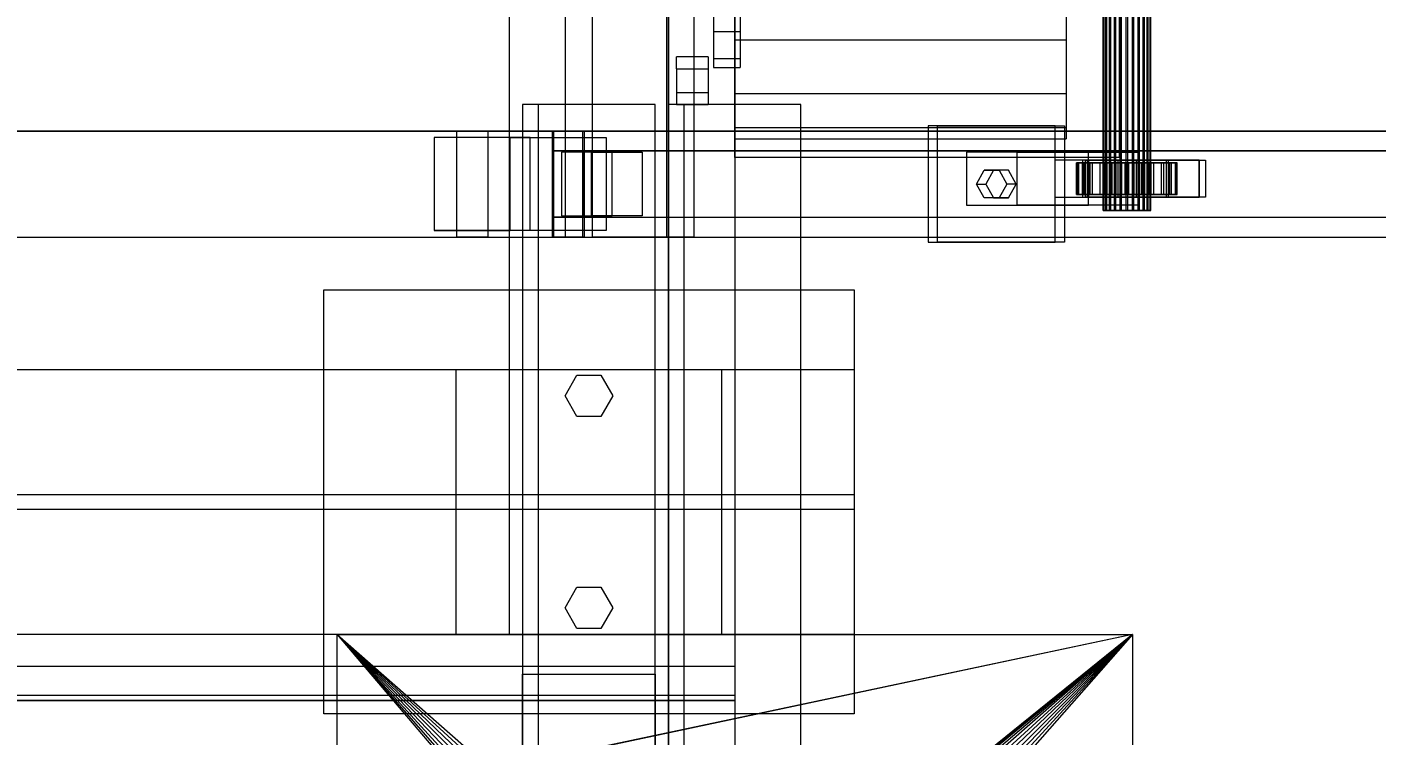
# Model space of a CAD drawing. Header units: millimetres. Extents: x -191664 to 191490, y -197311 to 10263.
# Drawn here: x 16503 to 17011, y -18638 to -18371 of the extents above; entities that cross this region are included whole.
import ezdxf

# ---------------------------------------------------------------- set-up
doc = ezdxf.new("R2010")
doc.units = ezdxf.units.MM
for name, color, linetype, lineweight in [('COTAS_INSTALACION_P', 30, 'Continuous', 0), ('superior_C02', 7, 'Continuous', 0), ('superior_mezcladora', 7, 'Continuous', 0)]:
    doc.layers.add(name, color=color, linetype=linetype, lineweight=lineweight)
doc.dimstyles.new('PLANTA_100', dxfattribs={"dimtxt": 250, "dimasz": 150, "dimexe": 150, "dimexo": 80, "dimgap": 100, "dimtad": 1, "dimtih": 1, "dimtoh": 1, "dimdec": 1, "dimdsep": 46, "dimcen": 0.09, "dimclrd": 1, "dimclre": 1, "dimclrt": 1, "dimadec": 0, "dimazin": 0, "dimtfac": 1, "dimtdec": 4, "dimtofl": 0, "dimtmove": 0, "dimatfit": 3, "dimfxl": 1, "dimtolj": 1, "dimtzin": 0, "dimarcsym": 0})

# ---------------------------------------------------------------- blocks, each defined once
blk = doc.blocks.new('*D5')
at = {"layer": 'COTAS_INSTALACION_P', "color": 1, "lineweight": -2, "transparency": 16777216}
for p, q in [((-1000, -18080), (-1000, -25850)), ((60117.12, -18080), (60117.12, -25850)), ((-850, -25700), (59967.12, -25700))]:
    blk.add_line(p, q, dxfattribs=at)
at = {"layer": 'COTAS_INSTALACION_P', "color": 1, "transparency": 16777216}
for points in [[(-850, -25675), (-850, -25725), (-1000, -25700)], [(59967.12, -25675), (59967.12, -25725), (60117.12, -25700)]]:
    blk.add_solid(points, dxfattribs=at)
at = {"layer": 'Defpoints', "color": 0, "transparency": 16777216}
for p in [(-1000, -18000), (60117.12, -18000), (60117.12, -25700)]:
    blk.add_point(p, dxfattribs=at)

msp = doc.modelspace()

# ---------------------------------------------------------------- linework, layer by layer
at = {"layer": 'superior_C02', "color": 139, "true_color": 0x354b57}
for p, q in [((16705.62, -17550), (16705.62, -18450)), ((16715.85, -18450), (16715.85, -17550)), ((16743.88, -18450), (16743.88, -17550)), ((16754.11, -17550), (16754.11, -18450)), ((16890.38, -18408), (16842.56, -18408)), ((16842.56, -18408), (16842.56, -18452)), ((16846.07, -18408), (16842.56, -18408)), ((16846.07, -18452), (16846.07, -18408)), ((16846.07, -18408), (16893.89, -18408)), ((16890.38, -18452), (16890.38, -18408)), ((16890.38, -18408), (16893.89, -18408)), ((16893.89, -18408), (16893.89, -18452)), ((16664.68, -18410), (16094.52, -18410)), ((16106.21, -18410), (16676.37, -18410)), ((16701.24, -18410), (16118.21, -18410)), ((16129.27, -18410), (16712.3, -18410)), ((16684.87, -18412.5), (16656.18, -18412.5)), ((16656.18, -18412.5), (16656.18, -18447.5)), ((16692.42, -18412.5), (16656.18, -18412.5)), ((16664.68, -18410), (16676.37, -18410)), ((16664.68, -18450), (16664.68, -18410)), ((17812.29, -18410), (16664.68, -18410)), ((16676.37, -18410), (16676.37, -18450)), ((16676.37, -18410), (17823.98, -18410)), ((16684.87, -18447.5), (16684.87, -18412.5)), ((16684.87, -18412.5), (16721.11, -18412.5)), ((16692.42, -18447.5), (16692.42, -18412.5)), ((16692.42, -18412.5), (16721.11, -18412.5)), ((16700.79, -18410), (16712.75, -18410)), ((16700.79, -18450), (16700.79, -18410)), ((17867.68, -18410), (16700.79, -18410)), ((16701.24, -18410), (16701.24, -18450)), ((16712.3, -18410), (16701.24, -18410)), ((16712.3, -18450), (16712.3, -18410)), ((16712.75, -18410), (16712.75, -18450)), ((16712.75, -18410), (17879.65, -18410)), ((16721.11, -18412.5), (16721.11, -18447.5)), ((16700.93, -18417.5), (16712.6, -18417.5)), ((16700.93, -18442.5), (16700.93, -18417.5)), ((17812.3, -18417.5), (16700.93, -18417.5)), ((16723.35, -18418), (16704.22, -18418)), ((16704.22, -18418), (16704.22, -18442)), ((16715.48, -18418), (16704.22, -18418)), ((16712.6, -18417.5), (16712.6, -18442.5)), ((16712.6, -18417.5), (17823.97, -18417.5)), ((16715.48, -18442), (16715.48, -18418)), ((16715.48, -18418), (16734.6, -18418)), ((16723.35, -18442), (16723.35, -18418)), ((16723.35, -18418), (16734.6, -18418)), ((16734.6, -18418), (16734.6, -18442)), ((16876.04, -18418), (16856.91, -18418)), ((16856.91, -18418), (16856.91, -18438)), ((16902.96, -18418), (16856.91, -18418)), ((16876.04, -18438), (16876.04, -18418)), ((16876.04, -18418), (16922.09, -18418)), ((16902.96, -18438), (16902.96, -18418)), ((16902.96, -18418), (16922.09, -18418)), ((16922.09, -18418), (16922.09, -18438)), ((16901.79, -18421), (16890.32, -18421)), ((16890.32, -18421), (16890.32, -18435)), ((16902.59, -18421), (16890.32, -18421)), ((16944.75, -18421), (16900.76, -18421)), ((16900.76, -18421), (16900.76, -18435)), ((16903.1, -18421), (16900.76, -18421)), ((16901.79, -18435), (16901.79, -18421)), ((16901.79, -18421), (16914.07, -18421)), ((16902.59, -18435), (16902.59, -18421)), ((16902.59, -18421), (16914.07, -18421)), ((16903.1, -18435), (16903.1, -18421)), ((16903.1, -18421), (16947.09, -18421)), ((16914.07, -18421), (16914.07, -18435)), ((16932.4, -18421), (16920.92, -18421)), ((16920.92, -18421), (16920.92, -18435)), ((16933.2, -18421), (16920.92, -18421)), ((16932.4, -18435), (16932.4, -18421)), ((16932.4, -18421), (16944.67, -18421)), ((16933.2, -18435), (16933.2, -18421)), ((16933.2, -18421), (16944.67, -18421)), ((16944.67, -18421), (16944.67, -18435)), ((16944.75, -18435), (16944.75, -18421)), ((16944.75, -18421), (16947.09, -18421)), ((16947.09, -18421), (16947.09, -18435)), ((16856.91, -18438), (16876.04, -18438)), ((16856.91, -18438), (16902.96, -18438)), ((16922.09, -18438), (16876.04, -18438)), ((16890.32, -18435), (16901.79, -18435)), ((16890.32, -18435), (16902.59, -18435)), ((16900.76, -18435), (16944.75, -18435)), ((16900.76, -18435), (16903.1, -18435)), ((16914.07, -18435), (16901.79, -18435)), ((16914.07, -18435), (16902.59, -18435)), ((16922.09, -18438), (16902.96, -18438)), ((16947.09, -18435), (16903.1, -18435)), ((16920.92, -18435), (16932.4, -18435)), ((16920.92, -18435), (16933.2, -18435)), ((16944.67, -18435), (16932.4, -18435)), ((16944.67, -18435), (16933.2, -18435)), ((16947.09, -18435), (16944.75, -18435)), ((16712.6, -18442.5), (16700.93, -18442.5)), ((16700.93, -18442.5), (17812.3, -18442.5)), ((16704.22, -18442), (16723.35, -18442)), ((16704.22, -18442), (16715.48, -18442)), ((16712.6, -18442.5), (17823.97, -18442.5)), ((16734.6, -18442), (16715.48, -18442)), ((16734.6, -18442), (16723.35, -18442)), ((16094.52, -18450), (16664.68, -18450)), ((16106.21, -18450), (16676.37, -18450)), ((16118.21, -18450), (16701.24, -18450)), ((16129.27, -18450), (16712.3, -18450)), ((16656.18, -18447.5), (16684.87, -18447.5)), ((16692.42, -18447.5), (16656.18, -18447.5)), ((16676.37, -18450), (16664.68, -18450)), ((16664.68, -18450), (17812.29, -18450)), ((16676.37, -18450), (17823.98, -18450)), ((16721.11, -18447.5), (16684.87, -18447.5)), ((16721.11, -18447.5), (16692.42, -18447.5)), ((16712.75, -18450), (16700.79, -18450)), ((16700.79, -18450), (17867.68, -18450)), ((16701.24, -18450), (16712.3, -18450)), ((16705.62, -18450), (16743.88, -18450)), ((16705.62, -18450), (16715.85, -18450)), ((16712.75, -18450), (17879.65, -18450)), ((16754.11, -18450), (16715.85, -18450)), ((16754.11, -18450), (16743.88, -18450)), ((16842.56, -18452), (16890.38, -18452)), ((16842.56, -18452), (16846.07, -18452)), ((16893.89, -18452), (16846.07, -18452)), ((16893.89, -18452), (16890.38, -18452))]:
    msp.add_line(p, q, dxfattribs=at)
at = {"layer": 'superior_C02', "color": 9, "true_color": 0xbac6cb}
for p, q in [((16908.5, -18440), (16908.5, -17560)), ((16908.73, -18440), (16908.73, -17560)), ((16908.89, -18440), (16908.89, -17560)), ((16909.55, -18440), (16909.55, -17560)), ((16909.86, -18440), (16909.86, -17560)), ((16910.91, -18440), (16910.91, -17560)), ((16911.36, -18440), (16911.36, -17560)), ((16912.73, -18440), (16912.73, -17560)), ((16913.27, -18440), (16913.27, -17560)), ((16914.86, -18440), (16914.86, -17560)), ((16915.47, -18440), (16915.47, -17560)), ((16917.18, -18440), (16917.18, -17560)), ((16917.81, -18440), (16917.81, -17560)), ((16919.52, -18440), (16919.52, -17560)), ((16920.13, -18440), (16920.13, -17560)), ((16921.72, -18440), (16921.72, -17560)), ((16922.26, -18440), (16922.26, -17560)), ((16923.63, -18440), (16923.63, -17560)), ((16924.08, -18440), (16924.08, -17560)), ((16925.13, -18440), (16925.13, -17560)), ((16925.44, -18440), (16925.44, -17560)), ((16926.1, -17560), (16926.1, -18440)), ((16926.26, -18440), (16926.26, -17560)), ((16926.49, -18440), (16926.49, -17560)), ((16908.89, -18440), (16908.5, -18440)), ((16908.5, -18440), (16908.73, -18440)), ((16908.73, -18440), (16909.55, -18440)), ((16909.86, -18440), (16908.89, -18440)), ((16909.55, -18440), (16910.91, -18440)), ((16911.36, -18440), (16909.86, -18440)), ((16910.91, -18440), (16912.73, -18440)), ((16913.27, -18440), (16911.36, -18440)), ((16912.73, -18440), (16914.86, -18440)), ((16915.47, -18440), (16913.27, -18440)), ((16914.86, -18440), (16917.18, -18440)), ((16917.81, -18440), (16915.47, -18440)), ((16917.18, -18440), (16919.52, -18440)), ((16920.13, -18440), (16917.81, -18440)), ((16919.52, -18440), (16921.72, -18440)), ((16922.26, -18440), (16920.13, -18440)), ((16921.72, -18440), (16923.63, -18440)), ((16924.08, -18440), (16922.26, -18440)), ((16923.63, -18440), (16925.13, -18440)), ((16925.44, -18440), (16924.08, -18440)), ((16925.13, -18440), (16926.1, -18440)), ((16926.26, -18440), (16925.44, -18440)), ((16926.1, -18440), (16926.49, -18440)), ((16926.49, -18440), (16926.26, -18440))]:
    msp.add_line(p, q, dxfattribs=at)
at = {"layer": 'superior_C02', "color": 155, "true_color": 0x617580}
for p, q in [((16898.98, -18422), (16898.51, -18422)), ((16898.51, -18422), (16908.5, -18422)), ((16898.51, -18434), (16898.51, -18422)), ((16898.51, -18422), (16899.32, -18422)), ((16900.72, -18422), (16898.98, -18422)), ((16898.98, -18422), (16908.73, -18422)), ((16898.98, -18434), (16898.98, -18422)), ((16899.32, -18422), (16908.89, -18422)), ((16899.32, -18434), (16899.32, -18422)), ((16899.32, -18422), (16901.38, -18422)), ((16903.6, -18422), (16900.72, -18422)), ((16900.72, -18422), (16909.55, -18422)), ((16900.72, -18434), (16900.72, -18422)), ((16901.38, -18422), (16909.86, -18422)), ((16901.38, -18434), (16901.38, -18422)), ((16901.38, -18422), (16904.54, -18422)), ((16907.43, -18422), (16903.6, -18422)), ((16903.6, -18422), (16910.91, -18422)), ((16903.6, -18434), (16903.6, -18422)), ((16904.54, -18422), (16911.36, -18422)), ((16904.54, -18434), (16904.54, -18422)), ((16904.54, -18422), (16908.57, -18422)), ((16911.94, -18422), (16907.43, -18422)), ((16907.43, -18422), (16912.73, -18422)), ((16907.43, -18434), (16907.43, -18422)), ((16908.5, -18422), (16908.73, -18422)), ((16908.5, -18422), (16908.5, -18434)), ((16908.89, -18422), (16908.5, -18422)), ((16908.57, -18422), (16913.27, -18422)), ((16908.57, -18434), (16908.57, -18422)), ((16908.57, -18422), (16913.22, -18422)), ((16908.73, -18422), (16909.55, -18422)), ((16908.73, -18422), (16908.73, -18434)), ((16908.89, -18422), (16908.89, -18434)), ((16909.86, -18422), (16908.89, -18422)), ((16909.55, -18422), (16910.91, -18422)), ((16909.55, -18422), (16909.55, -18434)), ((16909.86, -18422), (16909.86, -18434)), ((16911.36, -18422), (16909.86, -18422)), ((16910.91, -18422), (16912.73, -18422)), ((16910.91, -18422), (16910.91, -18434)), ((16911.36, -18422), (16911.36, -18434)), ((16913.27, -18422), (16911.36, -18422)), ((16916.83, -18422), (16911.94, -18422)), ((16911.94, -18422), (16914.86, -18422)), ((16911.94, -18434), (16911.94, -18422)), ((16912.73, -18422), (16914.86, -18422)), ((16912.73, -18422), (16912.73, -18434)), ((16913.22, -18422), (16915.47, -18422)), ((16913.22, -18434), (16913.22, -18422)), ((16913.22, -18422), (16918.16, -18422)), ((16913.27, -18422), (16913.27, -18434)), ((16915.47, -18422), (16913.27, -18422)), ((16914.86, -18422), (16917.18, -18422)), ((16914.86, -18422), (16914.86, -18434)), ((16915.47, -18422), (16915.47, -18434)), ((16917.81, -18422), (16915.47, -18422)), ((16921.77, -18422), (16916.83, -18422)), ((16916.83, -18422), (16917.18, -18422)), ((16916.83, -18434), (16916.83, -18422)), ((16917.18, -18422), (16919.52, -18422)), ((16917.18, -18422), (16917.18, -18434)), ((16918.16, -18422), (16917.81, -18422)), ((16917.81, -18422), (16917.81, -18434)), ((16920.13, -18422), (16917.81, -18422)), ((16918.16, -18434), (16918.16, -18422)), ((16918.16, -18422), (16923.05, -18422)), ((16921.77, -18422), (16919.52, -18422)), ((16919.52, -18422), (16921.72, -18422)), ((16919.52, -18422), (16919.52, -18434)), ((16923.05, -18422), (16920.13, -18422)), ((16920.13, -18422), (16920.13, -18434)), ((16922.26, -18422), (16920.13, -18422)), ((16926.42, -18422), (16921.72, -18422)), ((16921.72, -18422), (16923.63, -18422)), ((16921.72, -18422), (16921.72, -18434)), ((16926.42, -18422), (16921.77, -18422)), ((16921.77, -18434), (16921.77, -18422)), ((16927.56, -18422), (16922.26, -18422)), ((16922.26, -18422), (16922.26, -18434)), ((16924.08, -18422), (16922.26, -18422)), ((16923.05, -18434), (16923.05, -18422)), ((16923.05, -18422), (16927.56, -18422)), ((16930.45, -18422), (16923.63, -18422)), ((16923.63, -18422), (16925.13, -18422)), ((16923.63, -18422), (16923.63, -18434)), ((16931.39, -18422), (16924.08, -18422)), ((16924.08, -18422), (16924.08, -18434)), ((16925.44, -18422), (16924.08, -18422)), ((16933.61, -18422), (16925.13, -18422)), ((16925.13, -18422), (16926.1, -18422)), ((16925.13, -18422), (16925.13, -18434)), ((16934.27, -18422), (16925.44, -18422)), ((16925.44, -18422), (16925.44, -18434)), ((16926.26, -18422), (16925.44, -18422)), ((16926.1, -18422), (16935.67, -18422)), ((16926.1, -18434), (16926.1, -18422)), ((16926.1, -18422), (16926.49, -18422)), ((16936.01, -18422), (16926.26, -18422)), ((16926.26, -18422), (16926.26, -18434)), ((16926.49, -18422), (16926.26, -18422)), ((16930.45, -18422), (16926.42, -18422)), ((16926.42, -18434), (16926.42, -18422)), ((16936.48, -18422), (16926.49, -18422)), ((16926.49, -18422), (16926.49, -18434)), ((16927.56, -18434), (16927.56, -18422)), ((16927.56, -18422), (16931.39, -18422)), ((16933.61, -18422), (16930.45, -18422)), ((16930.45, -18434), (16930.45, -18422)), ((16931.39, -18434), (16931.39, -18422)), ((16931.39, -18422), (16934.27, -18422)), ((16935.67, -18422), (16933.61, -18422)), ((16933.61, -18434), (16933.61, -18422)), ((16934.27, -18434), (16934.27, -18422)), ((16934.27, -18422), (16936.01, -18422)), ((16935.67, -18422), (16935.67, -18434)), ((16936.48, -18422), (16935.67, -18422)), ((16936.01, -18434), (16936.01, -18422)), ((16936.01, -18422), (16936.48, -18422)), ((16936.48, -18434), (16936.48, -18422)), ((16908.5, -18434), (16898.51, -18434)), ((16898.51, -18434), (16898.98, -18434)), ((16899.32, -18434), (16898.51, -18434)), ((16908.73, -18434), (16898.98, -18434)), ((16898.98, -18434), (16900.72, -18434)), ((16908.89, -18434), (16899.32, -18434)), ((16901.38, -18434), (16899.32, -18434)), ((16909.55, -18434), (16900.72, -18434)), ((16900.72, -18434), (16903.6, -18434)), ((16909.86, -18434), (16901.38, -18434)), ((16904.54, -18434), (16901.38, -18434)), ((16910.91, -18434), (16903.6, -18434)), ((16903.6, -18434), (16907.43, -18434)), ((16911.36, -18434), (16904.54, -18434)), ((16908.57, -18434), (16904.54, -18434)), ((16912.73, -18434), (16907.43, -18434)), ((16907.43, -18434), (16911.94, -18434)), ((16908.73, -18434), (16908.5, -18434)), ((16908.5, -18434), (16908.89, -18434)), ((16913.27, -18434), (16908.57, -18434)), ((16913.22, -18434), (16908.57, -18434)), ((16909.55, -18434), (16908.73, -18434)), ((16908.89, -18434), (16909.86, -18434)), ((16910.91, -18434), (16909.55, -18434)), ((16909.86, -18434), (16911.36, -18434)), ((16912.73, -18434), (16910.91, -18434)), ((16911.36, -18434), (16913.27, -18434)), ((16914.86, -18434), (16911.94, -18434)), ((16911.94, -18434), (16916.83, -18434)), ((16914.86, -18434), (16912.73, -18434)), ((16915.47, -18434), (16913.22, -18434)), ((16918.16, -18434), (16913.22, -18434)), ((16913.27, -18434), (16915.47, -18434)), ((16917.18, -18434), (16914.86, -18434)), ((16915.47, -18434), (16917.81, -18434)), ((16917.18, -18434), (16916.83, -18434)), ((16916.83, -18434), (16921.77, -18434)), ((16919.52, -18434), (16917.18, -18434)), ((16917.81, -18434), (16918.16, -18434)), ((16917.81, -18434), (16920.13, -18434)), ((16923.05, -18434), (16918.16, -18434)), ((16921.72, -18434), (16919.52, -18434)), ((16919.52, -18434), (16921.77, -18434)), ((16920.13, -18434), (16923.05, -18434)), ((16920.13, -18434), (16922.26, -18434)), ((16923.63, -18434), (16921.72, -18434)), ((16921.72, -18434), (16926.42, -18434)), ((16921.77, -18434), (16926.42, -18434)), ((16922.26, -18434), (16927.56, -18434)), ((16922.26, -18434), (16924.08, -18434)), ((16927.56, -18434), (16923.05, -18434)), ((16925.13, -18434), (16923.63, -18434)), ((16923.63, -18434), (16930.45, -18434)), ((16924.08, -18434), (16931.39, -18434)), ((16924.08, -18434), (16925.44, -18434)), ((16926.1, -18434), (16925.13, -18434)), ((16925.13, -18434), (16933.61, -18434)), ((16925.44, -18434), (16934.27, -18434)), ((16925.44, -18434), (16926.26, -18434)), ((16935.67, -18434), (16926.1, -18434)), ((16926.49, -18434), (16926.1, -18434)), ((16926.26, -18434), (16936.01, -18434)), ((16926.26, -18434), (16926.49, -18434)), ((16926.42, -18434), (16930.45, -18434)), ((16926.49, -18434), (16936.48, -18434)), ((16931.39, -18434), (16927.56, -18434)), ((16930.45, -18434), (16933.61, -18434)), ((16934.27, -18434), (16931.39, -18434)), ((16933.61, -18434), (16935.67, -18434)), ((16936.01, -18434), (16934.27, -18434)), ((16935.67, -18434), (16936.48, -18434)), ((16936.48, -18434), (16936.01, -18434))]:
    msp.add_line(p, q, dxfattribs=at)
at = {"layer": 'superior_C02', "color": 9, "true_color": 0xbdc8cc}
for p, q in [((16860.73, -18430), (16863.6, -18424.8)), ((16863.6, -18424.8), (16869.34, -18424.8)), ((16867.11, -18424.8), (16863.6, -18424.8)), ((16867.11, -18424.8), (16864.24, -18430)), ((16872.85, -18424.8), (16867.11, -18424.8)), ((16869.34, -18424.8), (16872.21, -18430)), ((16872.85, -18424.8), (16869.34, -18424.8)), ((16875.72, -18430), (16872.85, -18424.8)), ((16863.6, -18435.2), (16860.73, -18430)), ((16860.73, -18430), (16864.24, -18430)), ((16864.24, -18430), (16867.11, -18435.2)), ((16872.21, -18430), (16869.34, -18435.2)), ((16875.72, -18430), (16872.21, -18430)), ((16872.85, -18435.2), (16875.72, -18430)), ((16869.34, -18435.2), (16863.6, -18435.2)), ((16867.11, -18435.2), (16863.6, -18435.2)), ((16867.11, -18435.2), (16872.85, -18435.2)), ((16872.85, -18435.2), (16869.34, -18435.2))]:
    msp.add_line(p, q, dxfattribs=at)
at = {"layer": 'superior_mezcladora', "color": 9, "true_color": 0xc6c9c8}
for p, q in [((16744.53, -18650), (16744.53, -17350)), ((16769.53, -17350), (16769.53, -18650)), ((16614.53, -18630), (16614.53, -18470)), ((16614.53, -18470), (16814.53, -18470)), ((16814.53, -18470), (16814.53, -18630)), ((16689.53, -18650), (16689.53, -18615)), ((16689.53, -18615), (16739.53, -18615)), ((16739.53, -18615), (16739.53, -18650)), ((10569.53, -18623), (16769.53, -18623)), ((16769.53, -18623), (16769.53, -18658)), ((16814.53, -18630), (16614.53, -18630))]:
    msp.add_line(p, q, dxfattribs=at)
at = {"layer": 'superior_mezcladora', "color": 253, "true_color": 0xa5a6aa}
for p, q in [((16744.53, -18625), (16744.53, -17375)), ((16769.53, -17375), (16769.53, -18625)), ((16744.53, -18150), (16744.53, -18625)), ((16744.53, -18625), (16169.53, -18625)), ((16769.53, -18625), (16744.53, -18625))]:
    msp.add_line(p, q, dxfattribs=at)
at = {"layer": 'superior_mezcladora', "color": 251, "true_color": 0x64686b}
for p, q in [((16684.53, -18600), (16684.53, -17400)), ((16744.53, -17400), (16744.53, -18600)), ((16664.53, -18600), (16664.53, -18500)), ((16664.53, -18500), (16764.53, -18500)), ((16764.53, -18500), (16764.53, -18600)), ((16764.53, -18600), (16664.53, -18600)), ((16744.53, -18600), (16684.53, -18600)), ((10569.53, -18612), (16769.53, -18612)), ((16769.53, -18612), (16769.53, -18662))]:
    msp.add_line(p, q, dxfattribs=at)
at = {"layer": 'superior_mezcladora', "color": 107, "true_color": 0x248357}
for p, q in [((16769.53, -18420), (16769.53, -18150)), ((16914.53, -18150), (16914.53, -18420)), ((16769.53, -18349), (16769.53, -18375.51)), ((16894.53, -18349), (16894.53, -18375.51)), ((16769.53, -18375.51), (16769.53, -18395.85)), ((16769.53, -18375.51), (16894.53, -18375.51)), ((16894.53, -18375.51), (16894.53, -18395.85)), ((16769.53, -18395.85), (16769.53, -18408.64)), ((16769.53, -18395.85), (16894.53, -18395.85)), ((16894.53, -18395.85), (16894.53, -18408.64)), ((16769.53, -18408.64), (16769.53, -18413)), ((16769.53, -18408.64), (16894.53, -18408.64)), ((16894.53, -18408.64), (16894.53, -18413)), ((16769.53, -18413), (16894.53, -18413)), ((16914.53, -18420), (16769.53, -18420))]:
    msp.add_line(p, q, dxfattribs=at)
at = {"layer": 'superior_mezcladora', "color": 250, "true_color": 0x33393d}
for p, q in [((16761.53, -18356.42), (16761.53, -18372.47)), ((16771.53, -18356.42), (16771.53, -18372.47)), ((16761.53, -18372.47), (16761.53, -18382.56)), ((16761.53, -18372.47), (16771.53, -18372.47)), ((16771.53, -18372.47), (16771.53, -18382.56)), ((16761.53, -18382.56), (16761.53, -18386)), ((16761.53, -18382.56), (16771.53, -18382.56)), ((16771.53, -18382.56), (16771.53, -18386)), ((16761.53, -18386), (16771.53, -18386))]:
    msp.add_line(p, q, dxfattribs=at)
at = {"layer": 'superior_mezcladora', "color": 43, "true_color": 0xe7bf45}
for p, q in [((16747.53, -18386.5), (16747.53, -18382)), ((16759.53, -18382), (16747.53, -18382)), ((16759.53, -18382), (16759.53, -18386.5)), ((16747.53, -18386.5), (16747.53, -18395.5)), ((16747.53, -18386.5), (16759.53, -18386.5)), ((16759.53, -18386.5), (16759.53, -18395.5)), ((16747.53, -18395.5), (16747.53, -18400)), ((16747.53, -18395.5), (16759.53, -18395.5)), ((16759.53, -18395.5), (16759.53, -18400)), ((16747.53, -18400), (16759.53, -18400)), ((16705.53, -18510), (16710.03, -18502.21)), ((16710.03, -18502.21), (16719.03, -18502.21)), ((16719.03, -18502.21), (16723.53, -18510)), ((16710.03, -18517.79), (16705.53, -18510)), ((16723.53, -18510), (16719.03, -18517.79)), ((16719.03, -18517.79), (16710.03, -18517.79)), ((16705.53, -18590), (16710.03, -18582.21)), ((16710.03, -18582.21), (16719.03, -18582.21)), ((16719.03, -18582.21), (16723.53, -18590)), ((16710.03, -18597.79), (16705.53, -18590)), ((16723.53, -18590), (16719.03, -18597.79)), ((16719.03, -18597.79), (16710.03, -18597.79))]:
    msp.add_line(p, q, dxfattribs=at)
at = {"layer": 'superior_mezcladora', "color": 8, "true_color": 0x667b86}
for p, q in [((16739.53, -18400), (16689.53, -18400)), ((16689.53, -18400), (16689.53, -18750)), ((16695.53, -18400), (16689.53, -18400)), ((16695.53, -18750), (16695.53, -18400)), ((16739.53, -18750), (16739.53, -18400)), ((16794.53, -18400), (16744.53, -18400)), ((16744.53, -18400), (16744.53, -18750)), ((16750.53, -18400), (16744.53, -18400)), ((16750.53, -18750), (16750.53, -18400)), ((16794.53, -18750), (16794.53, -18400)), ((10494.53, -18500), (16814.53, -18500)), ((16814.53, -18500), (16814.53, -18600)), ((10494.53, -18547.2), (16814.53, -18547.2)), ((16814.53, -18547.2), (16814.53, -18552.8)), ((16814.53, -18552.8), (10494.53, -18552.8)), ((16814.53, -18600), (10494.53, -18600))]:
    msp.add_line(p, q, dxfattribs=at)
at = {"layer": 'superior_mezcladora', "color": 252, "true_color": 0x82929a}
for p, q in [((16619.53, -18900), (16619.53, -18600)), ((16619.53, -18600), (16670.53, -18660)), ((16619.53, -18600), (16670.7, -18658.24)), ((16619.53, -18600), (16671.21, -18656.56)), ((16619.53, -18600), (16672.05, -18655)), ((16619.53, -18600), (16673.16, -18653.64)), ((16619.53, -18600), (16674.53, -18652.52)), ((16619.53, -18600), (16676.08, -18651.69)), ((16619.53, -18600), (16677.77, -18651.17)), ((16619.53, -18600), (16919.53, -18600)), ((16919.53, -18600), (16677.77, -18651.17)), ((16919.53, -18600), (16679.53, -18651)), ((16919.53, -18600), (16854.53, -18652.52)), ((16919.53, -18600), (16856.08, -18651.69)), ((16919.53, -18600), (16857.77, -18651.17)), ((16919.53, -18600), (16859.53, -18651)), ((16919.53, -18600), (16861.28, -18651.17)), ((16919.53, -18600), (16862.97, -18651.69)), ((16919.53, -18600), (16864.53, -18652.52)), ((16919.53, -18600), (16865.89, -18653.64)), ((16919.53, -18600), (16867.01, -18655)), ((16919.53, -18600), (16867.84, -18656.56)), ((16919.53, -18600), (16868.36, -18658.24)), ((16919.53, -18600), (16919.53, -18900))]:
    msp.add_line(p, q, dxfattribs=at)
at = {"layer": 'superior_mezcladora', "color": 252, "true_color": 0x8b8c91}
for p, q in [((10569.53, -18625), (16769.53, -18625)), ((16769.53, -18625), (16769.53, -18650))]:
    msp.add_line(p, q, dxfattribs=at)

# ---------------------------------------------------------------- dimensions: what is measured, and where the dimension line sits
at = {"layer": 'COTAS_INSTALACION_P'}
dim = msp.add_aligned_dim(p1=(-1000, -18000), p2=(60117.12, -18000), distance=-7700, text='<> P', dimstyle='PLANTA_100', dxfattribs=at)
dim.commit()
dim.dimension.update_dxf_attribs({"geometry": '*D5', "text_midpoint": (29558.56, -25700)})

doc.saveas('drawing.dxf')
